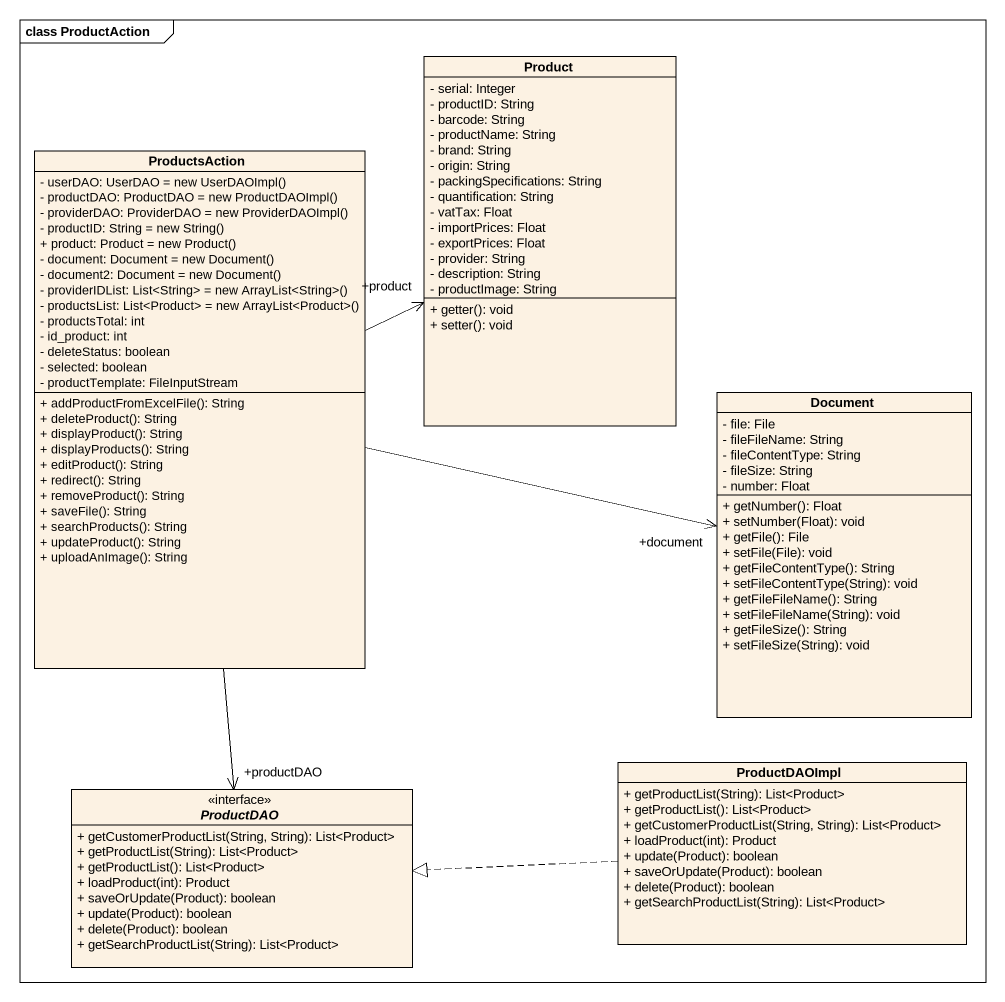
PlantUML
@startuml
mainframe class ProductAction
hide circle
hide empty members
skinparam classAttributeIconSize 0
class Product {
  - serial: Integer
  - productID: String
  - barcode: String
  - productName: String
  - brand: String
  - origin: String
  - packingSpecifications: String
  - quantification: String
  - vatTax: Float
  - importPrices: Float
  - exportPrices: Float
  - provider: String
  - description: String
  - productImage: String
  + getter(): void
  + setter(): void
}
class ProductsAction {
  {field} - userDAO: UserDAO = new UserDAOImpl()
  {field} - productDAO: ProductDAO = new ProductDAOImpl()
  {field} - providerDAO: ProviderDAO = new ProviderDAOImpl()
  {field} - productID: String = new String()
  {field} + product: Product = new Product()
  {field} - document: Document = new Document()
  {field} - document2: Document = new Document()
  {field} - providerIDList: List<String> = new ArrayList<String>()
  {field} - productsList: List<Product> = new ArrayList<Product>()
  - productsTotal: int
  - id_product: int
  - deleteStatus: boolean
  - selected: boolean
  - productTemplate: FileInputStream
  + addProductFromExcelFile(): String
  + deleteProduct(): String
  + displayProduct(): String
  + displayProducts(): String
  + editProduct(): String
  + redirect(): String
  + removeProduct(): String
  + saveFile(): String
  + searchProducts(): String
  + updateProduct(): String
  + uploadAnImage(): String
}
class Document {
  - file: File
  - fileFileName: String
  - fileContentType: String
  - fileSize: String
  - number: Float
  + getNumber(): Float
  + setNumber(Float): void
  + getFile(): File
  + setFile(File): void
  + getFileContentType(): String
  + setFileContentType(String): void
  + getFileFileName(): String
  + setFileFileName(String): void
  + getFileSize(): String
  + setFileSize(String): void
}
interface ProductDAO <<interface>> {
  + getCustomerProductList(String, String): List<Product>
  + getProductList(String): List<Product>
  + getProductList(): List<Product>
  + loadProduct(int): Product
  + saveOrUpdate(Product): boolean
  + update(Product): boolean
  + delete(Product): boolean
  + getSearchProductList(String): List<Product>
}
class ProductDAOImpl {
  + getProductList(String): List<Product>
  + getProductList(): List<Product>
  + getCustomerProductList(String, String): List<Product>
  + loadProduct(int): Product
  + update(Product): boolean
  + saveOrUpdate(Product): boolean
  + delete(Product): boolean
  + getSearchProductList(String): List<Product>
}
ProductsAction -right-> "+product" Product
ProductsAction -right-> "+document" Document
ProductsAction -right-> Document
ProductsAction --> "+productDAO" ProductDAO
ProductDAOImpl .left.|> ProductDAO
@enduml
